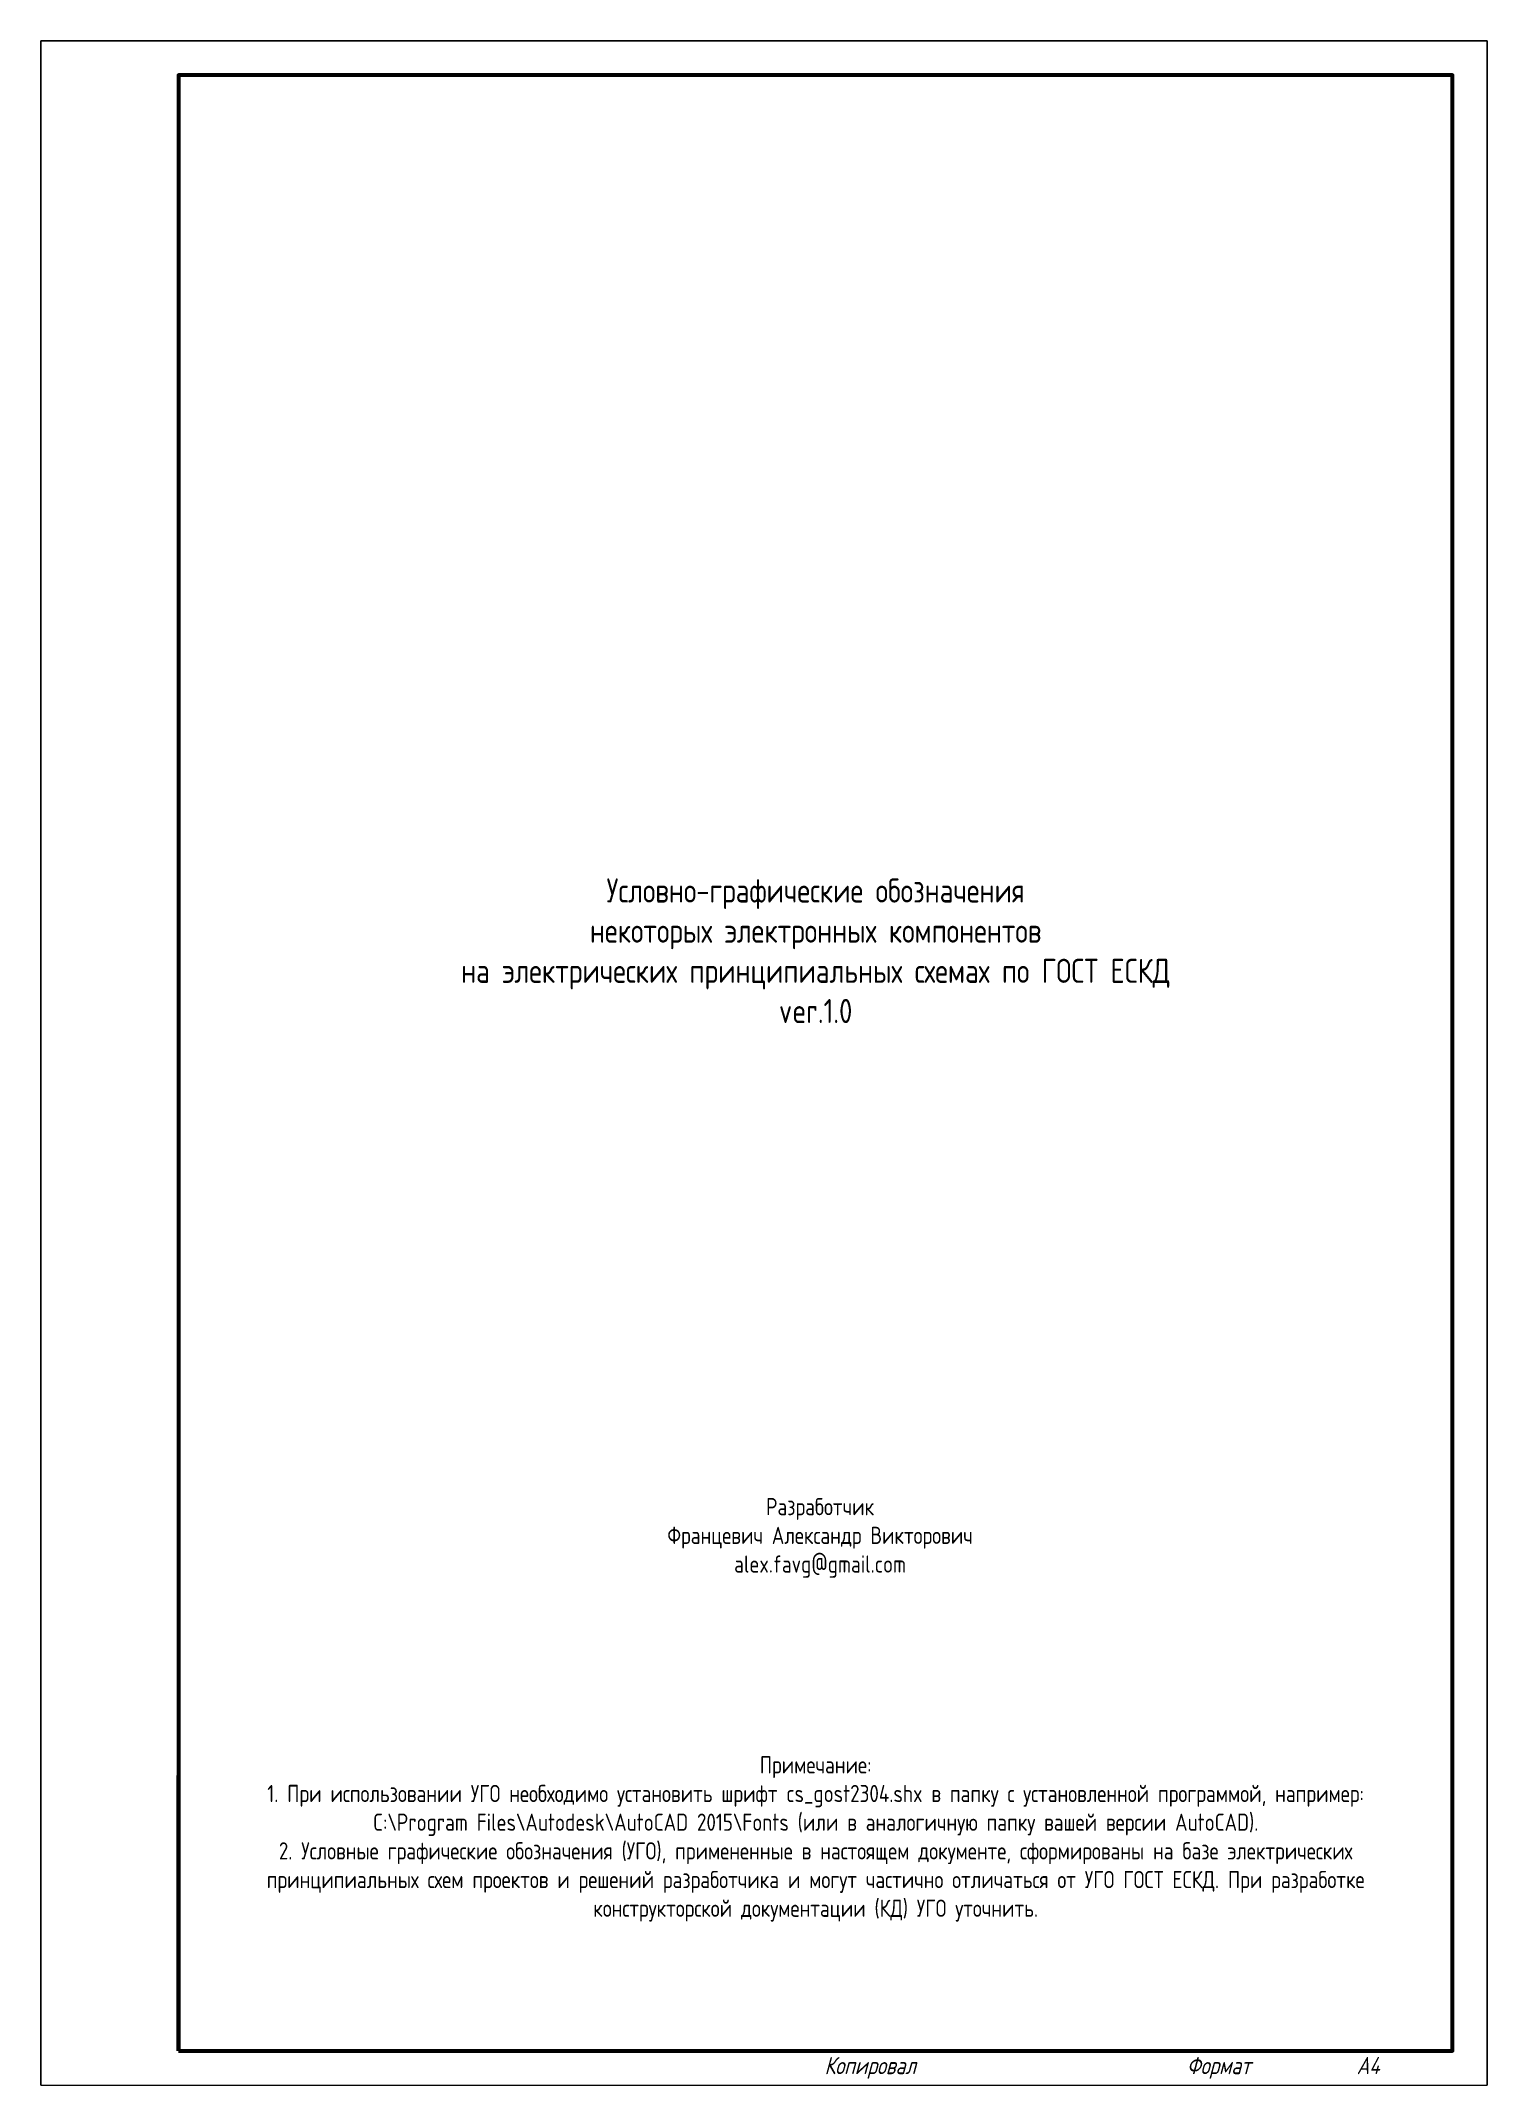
# Paper-space layout '1' of a CAD drawing. Header units: millimetres. Extents: x 0 to 210, y 0 to 297.
# The model-space entities are those that its viewports show. They can reach past a viewport. Long polylines and large blocks are cut down to what shows.
import ezdxf

# ---------------------------------------------------------------- set-up
doc = ezdxf.new("R2010")
doc.units = ezdxf.units.MM
doc.header["$LTSCALE"] = 0.2
doc.styles.add('ГОСТ 2.304', font='CS_Gost2304.shx')

msp = doc.modelspace()

# ---------------------------------------------------------------- linework, layer by layer
msp.add_line((22, 292.02), (20, 292.02))
at = {"linetype": 'Continuous', "lineweight": 60}
for p, q in [((20, 292.02), (20, 172.02)), ((20, 150.02), (20, 5.02)), ((20, 5.02), (20, 45.02))]:
    msp.add_line(p, q, dxfattribs=at)
at = {"linetype": 'Continuous', "lineweight": 25}
for points in [[(0, 0.02), (210, 0.02), (210, 297.02), (0, 297.02), (0, 0.02)], [(210, 0.02), (420, 0.02), (420, 297.02), (210, 297.02), (210, 0.02)]]:
    msp.add_lwpolyline(points, dxfattribs=at)
at = {"linetype": 'Continuous', "lineweight": 60}
msp.add_lwpolyline([(20, 5.02), (205, 5.02), (205, 292.02), (20, 292.02), (20, 5.02)], dxfattribs=at)
at = {"linetype": 'Continuous', "lineweight": 50, "ltscale": 0.5, "flags": 128}
for points in [[(20, 20.02), (20, 5.02)], [(205, 5.02), (205, 20.02)], [(20, 5.02), (205, 5.02)]]:
    msp.add_lwpolyline(points, dxfattribs=at)

# ---------------------------------------------------------------- texts
at = {"style": 'ГОСТ 2.304'}
for s, insert, char_height, width, attachment_point in [('{\\H0.14x;\\P\\P\\P\\P\\P\\P\\P\\P\\P\\P\\P\\P\\P\\P\\P\\P\\P\\P\\P\\PУсловно-графические обозначения\\Pнекоторых электронных компонентов\\Pна электрических принципиальных схемах по ГОСТ ЕСКД\\Pver.1.0\\P\\P\\P\\P^I\\P\\P\\P\\P\\P\\P\\P\\H0.71429x;^I\\P\\P^IРазработчик\\P^IФранцевич Александр Викторович\\P^Ialex.favg@gmail.com\\P\\P\\P\\P\\P\\P\\PПримечание: \\P1. При использовании УГО необходимо установить шрифт cs_gost2304.shx в папку с установленной программой, например: \\H0.99999x;C:\\\\Program Files\\\\Autodesk\\\\AutoCAD 2015\\\\Fonts (или в аналогичную папку вашей версии AutoCAD).^J2. Условные графические обозначения (УГО), примененные в настоящем документе, сформированы на базе электрических принципиальных схем проектов и решений разработчика и могут частично отличаться от УГО ГОСТ ЕСКД. При разработке конструкторской документации (КД) УГО уточнить.}', (112.5, 292.02), 25, 169.2927, 2), ('{\\Q15;Копировал}', (113.79, 2.52), 2.5, 41.2143, 4), ('{\\Q15;Формат            А4}', (166.39, 2.52), 2.5, 38.6068, 4)]:
    msp.add_mtext(s, dxfattribs=dict(at, insert=insert, char_height=char_height, width=width, attachment_point=attachment_point))

psp = doc.layouts.new('1')

# ---------------------------------------------------------------- viewports
at = {"layer": '0'}
psp.add_viewport(center=(105, 148.5), size=(210, 297), view_center_point=(105, 148.52), view_height=297, dxfattribs=at)

doc.saveas('drawing.dxf')
